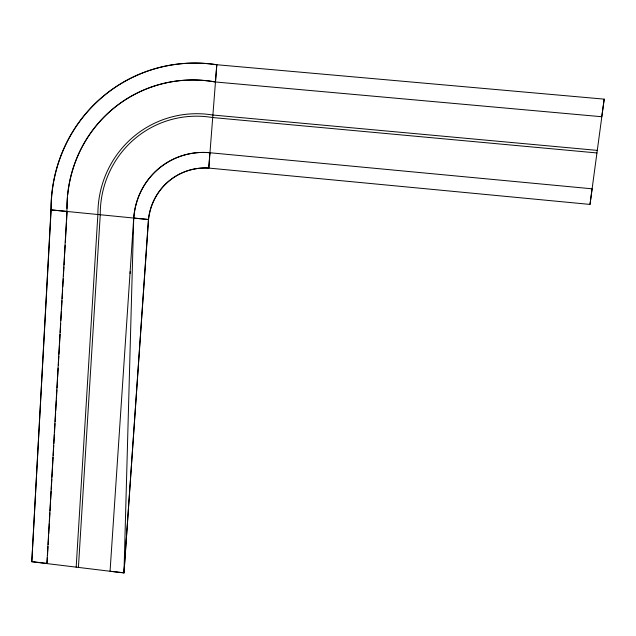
<?xml version="1.0" encoding="UTF-8"?>
<svg xmlns="http://www.w3.org/2000/svg" width="636" height="636" viewBox="0 0 636 636"><rect width="100%" height="100%" fill="white"/><g stroke="black" fill="none" stroke-linecap="round" stroke-linejoin="round"><path stroke-width="0.95" d="M133.719 218.076L123.98 572.941L31.8 561.755L50.983 209.888A149.746 145.946 66.1 0 1 216.717 64.729L604.2 99.137L590.001 204.418L208.695 168.071A59.315 57.924 64 0 0 148.419 219.531L123.98 572.941L148.538 219.507A59.291 57.9 64 0 1 208.783 168.071L209.888 152.743A72.377 70.652 64.4 0 0 133.711 218.076L110.06 571.263L124.092 572.774M31.8 561.755L51.134 209.872A149.675 145.882 66.1 0 1 216.797 64.777L208.783 168.071M604.2 99.137L601.736 116.73L215.381 81.972A131.231 127.852 66.3 0 0 66.963 211.47L46.905 563.599L47.39 557.486M47.501 555.498L48.01 546.578M48.121 544.591L48.63 535.671M48.741 533.683L49.306 523.77M49.425 521.79L49.926 512.862M50.045 510.883L50.554 501.955M50.665 499.976L51.174 491.056M51.285 489.068L51.85 479.154M51.961 477.167L52.47 468.247M52.581 466.268L53.09 457.34M53.201 455.36L53.766 445.446M53.885 443.459L54.386 434.539M54.505 432.552L55.014 423.632M55.125 421.644L55.634 412.724M55.745 410.737L56.31 400.823M56.421 398.844L56.93 389.916M57.041 387.936L57.55 379.016M57.661 377.029L58.17 368.109M58.345 365.128L58.854 356.208M58.965 354.228L59.474 345.3M59.585 343.321L60.094 334.393M60.205 332.413L60.714 323.486M60.881 320.512L61.39 311.592M61.501 309.605L62.01 300.685M62.121 298.697L62.63 289.778M62.805 286.804L63.258 278.87M63.425 275.897L63.934 266.969M64.045 264.989L64.554 256.07M64.665 254.082L65.174 245.162M65.341 242.189L66.47 222.354M66.589 220.374L67.09 211.446L50.983 209.888L148.538 219.507L133.703 218.076M76.169 567.145L97.88 214.531A102.921 100.345 65.6 0 1 212.814 115.021L597.291 150.382M78.419 567.423L100.257 214.761A100.202 97.69 65.6 0 1 212.615 117.541L596.942 152.95M130.118 273.424L130.253 271.453M67.742 194.672A131.175 127.796 66.3 0 1 215.461 82.012L216.797 64.777M209.888 152.743L592.108 188.812L590.001 204.418M31.943 561.596L47.048 563.432M67.058 208.489A131.175 127.796 66.3 0 1 67.48 197.621M133.83 218.053A72.345 70.62 64.4 0 1 209.975 152.751"/></g></svg>
